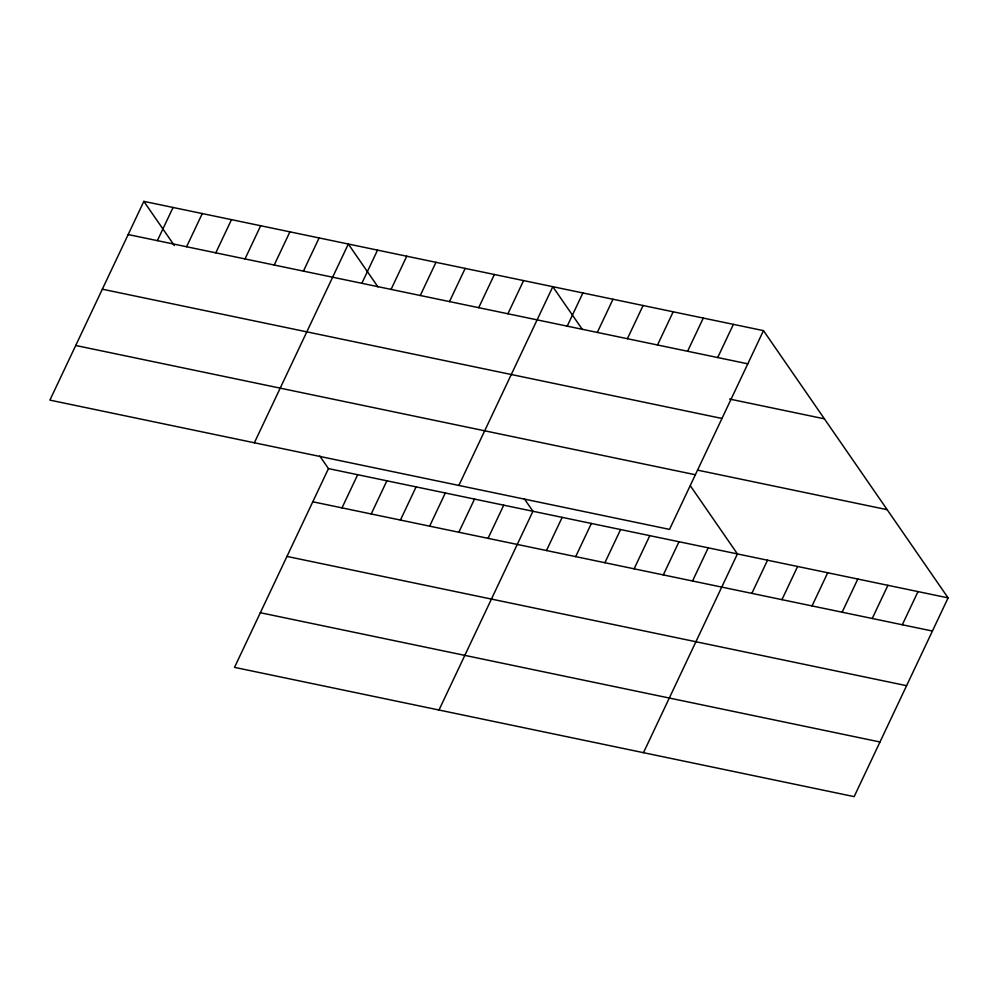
<?xml version="1.0" encoding="UTF-8"?>
<svg xmlns="http://www.w3.org/2000/svg" width="998" height="998" viewBox="0 0 998 998"><rect width="100%" height="100%" fill="white"/><g stroke="black" fill="none" stroke-linecap="round" stroke-linejoin="round"><path stroke-width="1.5" d="M143.849 201.371L49.9 400.123L669.533 529.389L763.482 330.637L143.849 201.371L174.313 245.471M157.372 240.643L173.053 207.472M186.589 246.743L202.27 213.56M215.805 252.831L231.486 219.66M245.009 258.931L260.69 225.748M274.225 265.019L289.907 231.848M303.429 271.119L319.111 237.936M254.378 442.775L348.327 244.036L377.918 286.863M361.85 283.307L377.531 250.124M391.066 289.395L406.747 256.224M319.772 456.011L328.467 468.611L234.518 667.363L854.151 796.629L948.1 597.877L763.482 330.637M420.283 295.495L435.964 262.312M342.002 507.882L357.683 474.699M449.487 301.583L465.168 268.412M371.206 513.97L386.887 480.799M478.703 307.683L494.384 274.5M400.423 520.07L416.104 486.887M507.907 313.771L523.588 280.6M429.639 526.158L445.32 492.987M458.855 485.44L552.805 286.688L582.395 329.527M458.843 532.258L474.524 499.075M567.213 326.146L582.894 292.975M488.059 538.346L503.741 505.175M597.315 332.421L612.997 299.25M438.995 710.015L532.944 511.263L524.249 498.676M627.405 338.709L643.086 305.525M546.48 550.534L562.161 517.363M657.507 344.984L673.188 311.813M575.684 556.635L591.365 523.451M687.597 351.259L703.291 318.088M604.9 562.722L620.581 529.551M717.699 357.534L733.38 324.362M634.117 568.823L649.798 535.639M663.321 574.91L679.002 541.739M692.537 581.011L708.218 547.827M643.473 752.679L737.422 553.927L690.429 485.901M751.843 593.373L767.524 560.202M781.933 599.661L797.614 566.477M812.035 605.936L827.716 572.765M842.125 612.211L857.806 579.04M872.227 618.498L887.908 585.315M902.317 624.773L917.998 591.602M128.168 234.555L747.801 363.821M729.6 399.05L824.398 418.836M102.332 289.195L721.966 418.461M697.565 470.133L887.172 509.691M75.723 345.483L695.356 474.749M328.467 468.611L948.1 597.877M312.786 501.782L932.419 631.048M286.962 556.422L906.596 685.688M260.353 612.722L879.986 741.988"/></g></svg>
